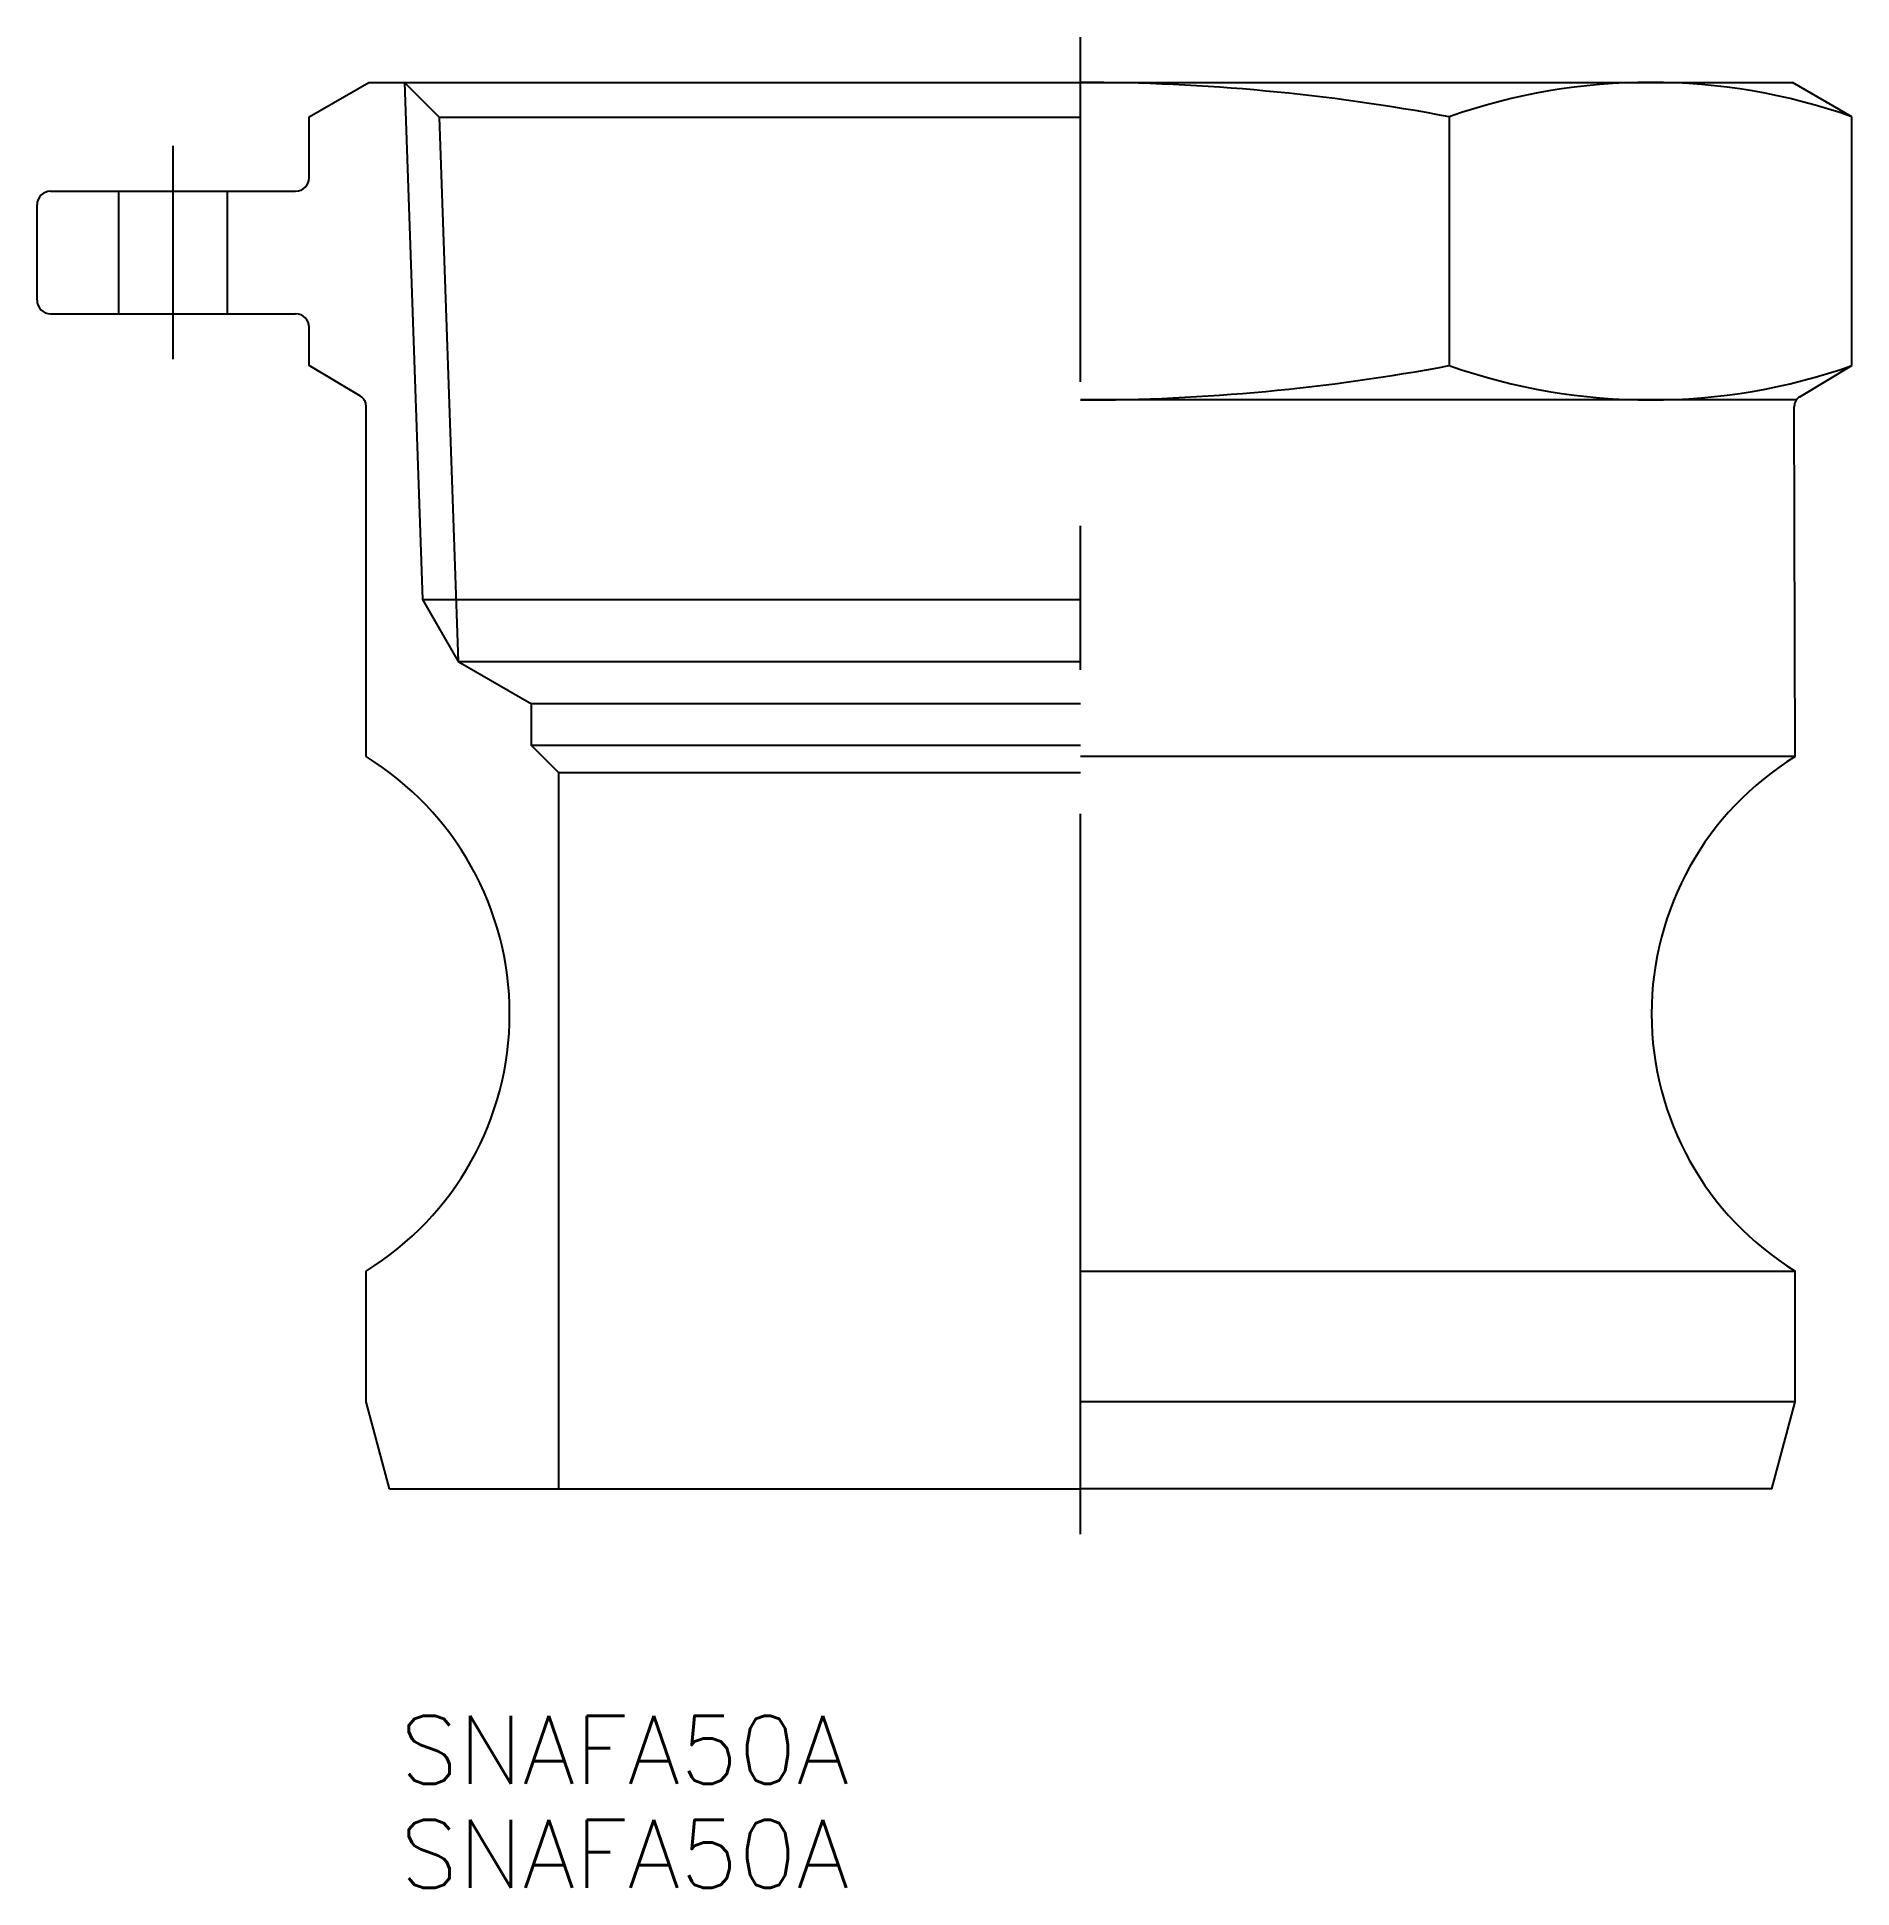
# Model space of a CAD drawing. Extents: x -46 to 34, y -17.6 to 64.
import ezdxf

# ---------------------------------------------------------------- set-up
doc = ezdxf.new("R2010")
doc.units = 0
doc.linetypes.add('CENTER', pattern=[50.8, 31.75, -6.35, 6.35, -6.35])
doc.layers.get('0').update_dxf_attribs({"linetype": 'CONTINUOUS'})
doc.layers.add('CENTER', color=1, linetype='CONTINUOUS')
doc.styles.get("Standard").update_dxf_attribs({"font": 'txt.shx', "height": 3, "bigfont": 'bigfont.shx'})

msp = doc.modelspace()

# ---------------------------------------------------------------- linework, layer by layer
at = {"color": 7, "linetype": 'CONTINUOUS'}
for p, q in [((-34.002, 60.485), (-31.375, 62.001)), ((-31.375, 62.001), (0, 62.001)), ((-29.807, 62.001), (-28.274, 60.469)), ((0, 62.001), (31.375, 62.001)), ((34.002, 60.485), (31.375, 62.001)), ((-34.002, 57.801), (-34.002, 60.485)), ((-28.274, 60.469), (0, 60.469)), ((-28.274, 60.469), (-27.437, 36.475)), ((16.25, 60.485), (16.25, 49.516)), ((34.002, 49.516), (34.002, 60.485)), ((-45.402, 57.201), (-34.602, 57.201)), ((-42.402, 51.801), (-42.402, 57.201)), ((-37.602, 51.801), (-37.602, 57.201)), ((-46.002, 52.401), (-46.002, 56.601)), ((-45.402, 51.801), (-34.602, 51.801)), ((-34.002, 49.516), (-34.002, 51.201)), ((-31.742, 48.167), (-34.002, 49.516)), ((31.701, 48.146), (34.002, 49.516)), ((-31.498, 32.279), (-31.498, 47.737)), ((31.545, 48), (0, 48)), ((31.498, 32.279), (31.457, 47.715)), ((-29.011, 39.201), (0, 39.201)), ((-27.437, 36.475), (0, 36.475)), ((-27.437, 36.475), (-24.198, 34.605)), ((-24.198, 32.765), (-24.198, 34.605)), ((0, 34.605), (-24.198, 34.605)), ((-22.998, 31.565), (-24.198, 32.765)), ((0, 32.765), (-24.198, 32.765)), ((31.498, 32.279), (0, 32.279)), ((-22.998, 0), (-22.998, 31.565)), ((0, 31.565), (-22.998, 31.565)), ((-31.498, 3.84), (-31.498, 9.601)), ((0, 9.601), (31.498, 9.601)), ((31.498, 3.84), (31.498, 9.601)), ((-30.47, 0), (-31.498, 3.84)), ((31.498, 3.84), (0, 3.84)), ((30.47, 0), (31.498, 3.84)), ((-30.47, 0), (0, 0)), ((30.47, 0), (0, 0))]:
    msp.add_line(p, q, dxfattribs=at)
at = {"color": 3, "linetype": 'CONTINUOUS'}
for p, q in [((-29.807, 62.001), (-29.011, 39.201)), ((-29.011, 39.201), (-27.437, 36.475))]:
    msp.add_line(p, q, dxfattribs=at)
at = {"color": 7, "linetype": 'CONTINUOUS'}
for centre, radius, start, end in [((0.005, -25.786), 87.787, 79.33575, 90.00336), ((25.126, 35.265), 26.736, 70.61154, 109.38846), ((-45.402, 56.601), 0.6, 90, 180), ((-34.602, 57.801), 0.6, 270, 0), ((-45.402, 52.401), 0.6, 180, 270), ((-34.602, 51.201), 0.6, 0, 90), ((0.005, 135.787), 87.787, 269.99664, 280.66425), ((25.126, 74.736), 26.736, 250.61154, 289.38846), ((-31.998, 47.737), 0.5, 0, 59.14998), ((31.957, 47.716), 0.5, 120.78139, 180.15406), ((-38.488, 20.94), 13.32, 301.65308, 58.34692), ((38.488, 20.94), 13.32, 121.65308, 238.34692)]:
    msp.add_arc(centre, radius, start, end, dxfattribs=at)
at = {"layer": 'CENTER', "color": 1, "linetype": 'CENTER'}
for p, q in [((0, -2), (0, 64.001)), ((-40.002, 49.801), (-40.002, 59.201))]:
    msp.add_line(p, q, dxfattribs=at)

# ---------------------------------------------------------------- texts
at = {"color": 7, "linetype": 'CONTINUOUS'}
for p in [(-30, -13), (-30, -17.596)]:
    msp.add_text('SNAFA50A', height=3, dxfattribs=at).set_placement(p)

doc.saveas('drawing.dxf')
